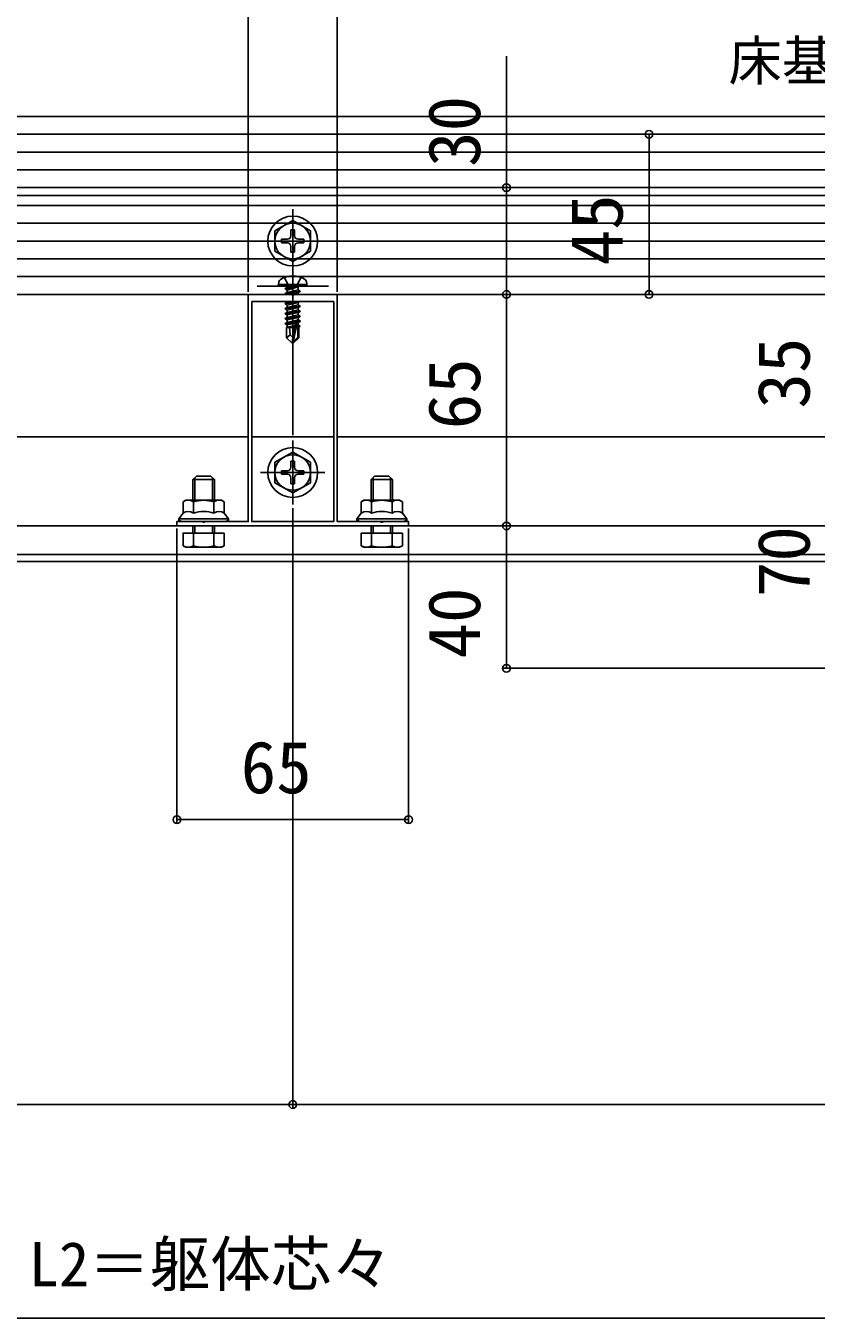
# Model space of a CAD drawing. Units: millimetres, scale not verified. Extents: x -875 to 875, y -1304 to 1297.
# Drawn here: x 254.6 to 476.4, y -78.7 to 284.2 of the extents above; entities that cross this region are included whole.
import ezdxf
from ezdxf.enums import TextEntityAlignment as Align

# ---------------------------------------------------------------- set-up
doc = ezdxf.new("R2010")
doc.units = ezdxf.units.MM
doc.header["$LTSCALE"] = 8
for name, color, linetype in [('0-2_USER1', 3, 'Continuous'), ('0-3_YKK_11', 7, 'Continuous'), ('0-4_YKK_12', 2, 'Continuous'), ('0-5_YKK_13', 4, 'Continuous'), ('0-7_YKK_D', 6, 'Continuous')]:
    doc.layers.add(name, color=color, linetype=linetype)
doc.styles.add('ＭＳ ゴシック', font='')
doc.styles.get('ＭＳ ゴシック').set_extended_font_data('MS Gothic')

msp = doc.modelspace()

# ---------------------------------------------------------------- linework, layer by layer
at = {"layer": '0-3_YKK_11'}
for points in [[(362, 143.8), (297, 143.8), (297, 145), (304.042, 145), (304.225, 144.88), (304.775, 144.88), (304.958, 145), (317, 145), (317, 208.8), (329.042, 208.8), (329.225, 208.68), (329.775, 208.68), (329.958, 208.8), (342, 208.8), (342, 145), (354.042, 145), (354.225, 144.88), (354.775, 144.88), (354.958, 145), (362, 145)], [(318, 206.8), (318, 145), (341, 145), (341, 206.8)]]:
    msp.add_lwpolyline(points, close=True, dxfattribs=at)
at = {"layer": '0-4_YKK_12'}
for p, q in [((851.661, 258.8), (-22.5, 258.8)), ((554, 236.6), (104.5, 236.6)), ((554, 213.8), (104.5, 213.8)), ((317, 168.8), (54.5, 168.8)), ((341, 168.8), (318, 168.8)), ((604.5, 168.8), (342, 168.8)), ((604.5, 143.8), (54.5, 143.8)), ((604.5, 135.8), (54.5, 135.8)), ((604.5, 133.8), (54.5, 133.8))]:
    msp.add_line(p, q, dxfattribs=at)
for points in [[(604, 253.8), (64.714, 253.8), (55, 253.8)], [(604, 248.8), (65.017, 248.8), (55, 248.8)], [(569.5, 243.8), (65.326, 243.8), (55, 243.8)]]:
    msp.add_lwpolyline(points, dxfattribs=at)
at = {"layer": '0-5_YKK_13'}
for p, q in [((65.326, 243.8), (569.5, 243.8)), ((56.255, 238.8), (600.633, 238.8)), ((587, 238.8), (72, 238.8)), ((587, 233.8), (72, 233.8)), ((329.5, 214.8), (329.5, 232.8)), ((587, 228.8), (72, 228.8)), ((329.5, 229.55), (324.5, 226.663)), ((329.5, 229.55), (334.5, 226.663)), ((324.5, 226.663), (324.5, 220.937)), ((329, 226.95), (329, 225.3)), ((330, 226.95), (329, 226.95)), ((330, 226.95), (330, 225.3)), ((334.5, 220.937), (334.5, 226.663)), ((587, 223.8), (72, 223.8)), ((320.5, 223.8), (338.5, 223.8)), ((326.35, 224.3), (328, 224.3)), ((326.35, 224.3), (326.35, 223.3)), ((326.35, 223.3), (328, 223.3)), ((329, 222.3), (329, 220.65)), ((330, 222.3), (330, 220.65)), ((331, 224.3), (332.65, 224.3)), ((331, 223.3), (332.65, 223.3)), ((332.65, 223.3), (332.65, 224.3)), ((587, 218.8), (72, 218.8)), ((329.5, 218.05), (324.5, 220.937)), ((329, 220.65), (330, 220.65)), ((329.5, 218.05), (334.5, 220.937)), ((329.5, 218), (329.5, 197.1)), ((329.5, 215), (329.5, 194.1)), ((587, 213.8), (72, 213.8)), ((319.5, 211.1), (339.5, 211.1)), ((325.5, 211.6), (325.641, 212.402)), ((333.5, 211.6), (325.5, 211.6)), ((325.5, 211.6), (325.588, 211.1)), ((333.412, 211.1), (325.588, 211.1)), ((327.4, 210.45), (331, 211.05)), ((331, 210.95), (327.4, 210.35)), ((327.4, 210.45), (327.95, 210.768)), ((331, 211.05), (327.95, 210.768)), ((327.95, 210.032), (331, 210.95)), ((327.95, 210.9), (327.95, 210.768)), ((331, 211.05), (331, 210.95)), ((331.05, 210.9), (331.05, 210.068)), ((333.5, 211.6), (333.359, 212.402)), ((333.5, 211.6), (333.412, 211.1)), ((587, 208.8), (72, 208.8)), ((327.4, 210.45), (327.4, 210.35)), ((327.4, 210.45), (327.4, 210.35)), ((327.4, 210.35), (327.95, 210.032)), ((327.4, 209.05), (331.6, 209.75)), ((331.6, 209.65), (327.4, 208.95)), ((327.4, 209.05), (327.95, 209.368)), ((327.4, 209.05), (327.4, 208.95)), ((327.4, 208.95), (327.66, 208.8)), ((331.05, 210.068), (327.95, 209.368)), ((327.95, 210.032), (327.95, 209.368)), ((331.05, 209.332), (328.692, 208.8)), ((331.6, 209.75), (331.05, 210.068)), ((331.6, 209.65), (331.05, 209.332)), ((331.05, 209.332), (331.05, 208.8)), ((331.6, 209.75), (331.6, 209.65)), ((331.3, 206.8), (327.4, 206.15)), ((327.4, 206.25), (330.7, 206.8)), ((327.4, 206.25), (327.95, 206.568)), ((327.4, 206.25), (327.4, 206.15)), ((327.4, 206.15), (327.95, 205.832)), ((327.4, 204.85), (331.6, 205.55)), ((331.6, 205.45), (327.4, 204.75)), ((327.4, 204.85), (327.95, 205.168)), ((327.4, 204.85), (327.4, 204.75)), ((327.4, 204.75), (327.95, 204.432)), ((327.4, 203.45), (331.6, 204.15)), ((331.6, 204.05), (327.4, 203.35)), ((327.4, 203.45), (327.95, 203.768)), ((327.4, 203.45), (327.4, 203.35)), ((327.4, 203.35), (327.95, 203.032)), ((328.979, 206.8), (327.95, 206.568)), ((327.95, 206.8), (327.95, 206.568)), ((331.05, 205.868), (327.95, 205.168)), ((327.95, 205.832), (327.95, 205.168)), ((331.05, 204.468), (327.95, 203.768)), ((327.95, 204.432), (327.95, 203.768)), ((331.05, 206.532), (331.05, 205.868)), ((331.6, 205.55), (331.05, 205.868)), ((331.05, 205.132), (331.05, 204.468)), ((331.6, 204.15), (331.05, 204.468)), ((331.05, 203.732), (331.05, 203.068)), ((331.6, 205.55), (331.6, 205.45)), ((331.6, 204.15), (331.6, 204.05)), ((327.4, 202.05), (331.6, 202.75)), ((331.6, 202.65), (327.4, 201.95)), ((327.4, 202.05), (327.95, 202.368)), ((327.4, 202.05), (327.4, 201.95)), ((327.4, 201.95), (327.95, 201.632)), ((327.4, 200.65), (330.426, 201.154)), ((330.398, 201.05), (327.4, 200.55)), ((327.4, 200.65), (327.95, 200.968)), ((327.4, 200.65), (327.4, 200.55)), ((327.4, 200.55), (327.95, 200.232)), ((331.05, 203.068), (327.95, 202.368)), ((327.95, 203.032), (327.95, 202.368)), ((331.05, 201.668), (327.95, 200.968)), ((327.95, 201.632), (327.95, 200.968)), ((330.34, 200.772), (327.95, 200.232)), ((327.95, 200.232), (327.95, 199.568)), ((330.195, 200.075), (327.95, 199.568)), ((330.135, 199.783), (328.417, 199.5)), ((330.41, 201.107), (329.5, 196.722)), ((330.832, 201.223), (329.65, 195.524)), ((330.832, 201.222), (331.6, 201.35)), ((331.6, 201.25), (330.887, 201.131)), ((331.05, 200.268), (330.897, 200.233)), ((330.9, 201.052), (330.9, 196.774)), ((331.5, 200.008), (330.9, 199.909)), ((331.5, 199.792), (330.9, 199.676)), ((331.6, 202.75), (331.05, 203.068)), ((331.05, 202.332), (331.05, 201.668)), ((331.6, 201.35), (331.05, 201.668)), ((331.05, 200.932), (331.05, 200.268)), ((331.5, 200.008), (331.05, 200.268)), ((331.5, 199.792), (331.2, 199.619)), ((331.2, 199.619), (331.2, 196.65)), ((331.5, 200.008), (331.5, 199.792)), ((331.6, 202.75), (331.6, 202.65)), ((331.6, 201.35), (331.6, 201.25)), ((327.8, 199.5), (327.95, 199.568)), ((327.8, 199.5), (327.8, 196.65)), ((330.076, 199.5), (327.8, 199.5)), ((328.757, 197.453), (327.8, 196.65)), ((329.35, 195.1), (327.8, 196.65)), ((329.5, 196.722), (329.35, 195.1)), ((329.5, 196.722), (329.5, 195.1)), ((330.9, 196.774), (329.65, 195.524)), ((329.65, 195.1), (331.2, 196.65)), ((330.08, 199.516), (329.996, 199.5)), ((331.2, 199.5), (330.9, 199.5)), ((331.2, 196.65), (330.9, 196.774)), ((329.35, 195.1), (329.65, 195.1)), ((329.65, 195.524), (329.65, 195.1)), ((329.5, 149.8), (329.5, 167.8)), ((329.5, 164.55), (324.5, 161.663)), ((329.5, 164.55), (334.5, 161.663)), ((324.5, 161.663), (324.5, 155.937)), ((329, 161.95), (329, 160.3)), ((330, 161.95), (329, 161.95)), ((330, 161.95), (330, 160.3)), ((334.5, 155.937), (334.5, 161.663)), ((301.5, 156.8), (307.5, 156.8)), ((302.04, 151), (302.04, 157.34)), ((306.96, 151), (306.96, 157.34)), ((320.5, 158.8), (338.5, 158.8)), ((326.35, 159.3), (328, 159.3)), ((326.35, 159.3), (326.35, 158.3)), ((326.35, 158.3), (328, 158.3)), ((329, 157.3), (329, 155.65)), ((330, 157.3), (330, 155.65)), ((331, 159.3), (332.65, 159.3)), ((331, 158.3), (332.65, 158.3)), ((332.65, 158.3), (332.65, 159.3)), ((351.5, 156.8), (357.5, 156.8)), ((352.04, 151), (352.04, 157.34)), ((356.96, 151), (356.96, 157.34)), ((329.5, 153.05), (324.5, 155.937)), ((329, 155.65), (330, 155.65)), ((329.5, 153.05), (334.5, 155.937)), ((299.5, 151), (298.726, 150.553)), ((298.726, 147.4), (298.726, 150.553)), ((304.5, 151), (299.5, 151)), ((301.613, 147.4), (301.613, 150.553)), ((304.5, 151), (309.5, 151)), ((307.387, 147.4), (307.387, 150.553)), ((309.5, 151), (310.274, 150.553)), ((310.274, 147.4), (310.274, 150.553)), ((349.5, 151), (348.726, 150.553)), ((348.726, 147.4), (348.726, 150.553)), ((354.5, 151), (349.5, 151)), ((351.613, 147.4), (351.613, 150.553)), ((354.5, 151), (359.5, 151)), ((357.387, 147.4), (357.387, 150.553)), ((359.5, 151), (360.274, 150.553)), ((360.274, 147.4), (360.274, 150.553)), ((297.5, 145), (297.5, 145.8)), ((311.5, 145), (311.5, 145.8)), ((347.5, 145), (347.5, 145.8)), ((361.5, 145), (361.5, 145.8)), ((304.5, 145), (297.5, 145)), ((301.5, 141.8), (301.5, 143.8)), ((301.613, 141.8), (301.613, 138.247)), ((302.04, 141.8), (302.04, 143.8)), ((304.5, 145), (311.5, 145)), ((306.96, 141.8), (306.96, 143.8)), ((307.387, 141.8), (307.387, 138.247)), ((307.5, 141.8), (307.5, 143.8)), ((310.274, 141.8), (310.274, 138.247)), ((354.5, 145), (347.5, 145)), ((351.5, 141.8), (351.5, 143.8)), ((351.613, 141.8), (351.613, 138.247)), ((352.04, 141.8), (352.04, 143.8)), ((354.5, 145), (361.5, 145)), ((356.96, 141.8), (356.96, 143.8)), ((357.387, 141.8), (357.387, 138.247)), ((357.5, 141.8), (357.5, 143.8)), ((360.274, 141.8), (360.274, 138.247)), ((299.5, 137.8), (298.726, 138.247)), ((309.5, 137.8), (310.274, 138.247)), ((349.5, 137.8), (348.726, 138.247)), ((359.5, 137.8), (360.274, 138.247)), ((299.5, 137.8), (309.5, 137.8)), ((349.5, 137.8), (359.5, 137.8))]:
    msp.add_line(p, q, dxfattribs=at)
for points in [[(327.2, 213.579), (328.355, 211.263), (329.5, 210.654)], [(331.8, 213.579), (330.645, 211.263), (329.5, 210.654)], [(331.513, 206.8), (331.05, 206.532), (327.95, 205.832)], [(331.6, 205.45), (331.05, 205.132), (327.95, 204.432)], [(331.6, 204.05), (331.05, 203.732), (327.95, 203.032)], [(331.6, 202.65), (331.05, 202.332), (327.95, 201.632)], [(331.6, 201.25), (331.05, 200.932), (330.9, 200.899)], [(329.5, 196.722), (328.757, 197.453), (328.6, 199.5)], [(301.5, 151), (301.5, 156.8), (302.5, 157.8), (306.5, 157.8)], [(307.5, 151), (307.5, 156.8), (306.5, 157.8)], [(351.5, 151), (351.5, 156.8), (352.5, 157.8), (356.5, 157.8)], [(357.5, 151), (357.5, 156.8), (356.5, 157.8)], [(304.5, 145.8), (297.5, 145.8), (298.726, 147.4)], [(304.5, 145.8), (311.5, 145.8), (310.274, 147.4)], [(354.5, 145.8), (347.5, 145.8), (348.726, 147.4)], [(354.5, 145.8), (361.5, 145.8), (360.274, 147.4)], [(310.274, 141.8), (298.726, 141.8), (298.726, 138.247)], [(360.274, 141.8), (348.726, 141.8), (348.726, 138.247)]]:
    msp.add_lwpolyline(points, dxfattribs=at)
for centre, radius in [((329.5, 223.8), 7), ((329.5, 223.8), 5), ((329.5, 158.8), 7), ((329.5, 158.8), 5)]:
    msp.add_circle(centre, radius, dxfattribs=at)
for centre, radius, start, end in [((328, 225.3), 1, 270, 0), ((331, 225.3), 1, 180, 270), ((328, 222.3), 1, 0, 90), ((331, 222.3), 1, 90, 180), ((326.528, 212.246), 0.9, 122.05588, 170), ((329.5, 207.5), 6.5, 57.94412, 122.05588), ((327.75, 210.9), 0.2, 0, 90), ((331.25, 210.9), 0.2, 90, 180), ((332.472, 212.246), 0.9, 10, 57.94412), ((330.652, 201.052), 0.248, 0, 167.19096), ((328, 160.3), 1, 270, 0), ((331, 160.3), 1, 180, 270), ((328, 157.3), 1, 0, 90), ((331, 157.3), 1, 90, 180), ((300.17, 148.444), 2.556, 55.61575, 124.38425), ((304.5, 141.447), 9.553, 90, 107.58795), ((304.5, 141.447), 9.553, 72.41205, 90), ((308.83, 148.444), 2.556, 55.61575, 124.38425), ((350.17, 148.444), 2.556, 55.61575, 124.38425), ((354.5, 141.447), 9.553, 90, 107.58795), ((354.5, 141.447), 9.553, 72.41205, 90), ((358.83, 148.444), 2.556, 55.61575, 124.38425), ((300.17, 145.291), 2.556, 55.61575, 124.38425), ((304.5, 138.293), 9.553, 90, 107.58795), ((304.5, 138.293), 9.553, 72.41205, 90), ((308.83, 145.291), 2.556, 55.61575, 124.38425), ((350.17, 145.291), 2.556, 55.61575, 124.38425), ((354.5, 138.293), 9.553, 90, 107.58795), ((354.5, 138.293), 9.553, 72.41205, 90), ((358.83, 145.291), 2.556, 55.61575, 124.38425), ((300.17, 140.356), 2.556, 235.61575, 304.38425), ((304.5, 147.353), 9.553, 252.41205, 287.58795), ((308.83, 140.356), 2.556, 235.61575, 304.38425), ((350.17, 140.356), 2.556, 235.61575, 304.38425), ((354.5, 147.353), 9.553, 252.41205, 287.58795), ((358.83, 140.356), 2.556, 235.61575, 304.38425)]:
    msp.add_arc(centre, radius, start, end, dxfattribs=at)
for centre, start_param, end_param in [((299, 145.8), 6.2831853, 7.8539816), ((310, 145.8), 1.5707963, 3.1415927), ((349, 145.8), 6.2831853, 7.8539816), ((360, 145.8), 1.5707963, 3.1415927)]:
    msp.add_ellipse(centre, major_axis=(-1.5, 0), ratio=0.533333, start_param=start_param, end_param=end_param, dxfattribs=at)
at = {"layer": '0-7_YKK_D'}
for p, q in [((317, 209.5), (317, 307.3)), ((342, 209.5), (342, 307.3)), ((429.5, 208.8), (429.5, 253.8)), ((342.7, 208.8), (390.5, 208.8)), ((342.7, 208.8), (390.5, 208.8)), ((342.7, 208.8), (430.5, 208.8)), ((389.5, 143.8), (389.5, 208.8)), ((329.5, 196.6), (329.5, 169.3)), ((329.5, 148.8), (329.5, -19.7)), ((329.5, 148.8), (329.5, -19.7)), ((297, 143.1), (297, 60.3)), ((362, 143.1), (362, 60.3)), ((362.7, 143.8), (390.5, 143.8)), ((389.5, 103.8), (389.5, 143.8)), ((603, 103.8), (388.5, 103.8)), ((297, 61.3), (362, 61.3)), ((17, -18.7), (329.5, -18.7)), ((329.5, -18.7), (642, -18.7)), ((17, -78.7), (642, -78.7))]:
    msp.add_line(p, q, dxfattribs=at)
msp.add_lwpolyline([(389.5, 208.8), (389.5, 238.8), (389.5, 275.691)], dxfattribs=at)
for centre in [(429.5, 253.8), (389.5, 238.8), (389.5, 208.8), (389.5, 208.8), (429.5, 208.8), (389.5, 143.8), (389.5, 143.8), (389.5, 103.8), (297, 61.3), (362, 61.3), (329.5, -18.7), (329.5, -18.7)]:
    msp.add_circle(centre, 1.075, dxfattribs=at)

# ---------------------------------------------------------------- texts
at = {"layer": '0-2_USER1', "style": 'ＭＳ ゴシック'}
msp.add_text('床基準面', height=11, dxfattribs=at).set_placement((451.795, 265.627), align=Align.BOTTOM_LEFT)
at = {"layer": '0-7_YKK_D', "style": 'ＭＳ ゴシック'}
for s, p in [('30', (386.5, 244.623)), ('45', (426.5, 216.982)), ('35', (479, 176.755)), ('65', (386.5, 170.938)), ('70', (479, 123.8)), ('40', (386.5, 106.561))]:
    msp.add_text(s, height=14.66, rotation=90, dxfattribs=at).set_placement(p, align=Align.BOTTOM_LEFT)
for s, height, p in [('65', 14.66, (314.898, 64.3)), ('L2＝躯体芯々', 12.46, (255.415, -73.478))]:
    msp.add_text(s, height=height, dxfattribs=at).set_placement(p, align=Align.BOTTOM_LEFT)

doc.saveas('drawing.dxf')
